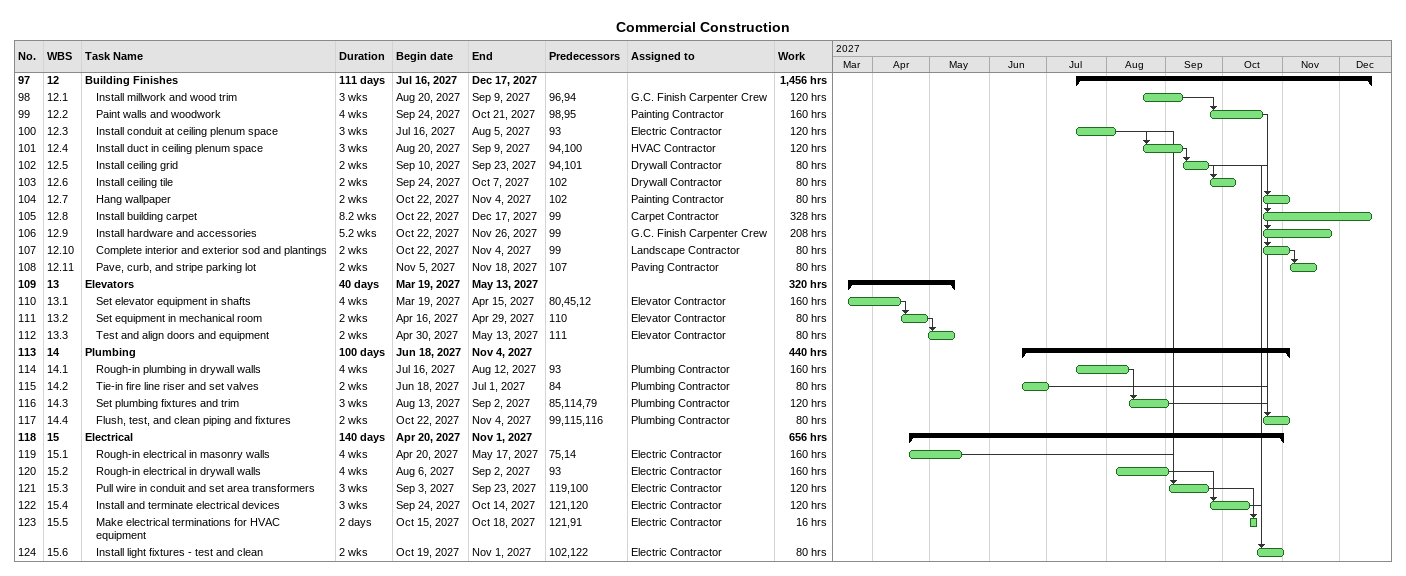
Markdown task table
Commercial Construction

| ID | WBS | Task | Duration | Start | Finish | Predecessors | Resources | Work (h) |
|---|---|---|---|---|---|---|---|---|
| 97 | 12 | **Building Finishes** | 111d | 2027-07-16 | 2027-12-17 |  |  | 1456 |
| 98 | 12.1 | Install millwork and wood trim | 3w | 2027-08-20 | 2027-09-09 | 96, 94 | G.C. Finish Carpenter Crew | 120 |
| 99 | 12.2 | Paint walls and woodwork | 4w | 2027-09-24 | 2027-10-21 | 98, 95 | Painting Contractor | 160 |
| 100 | 12.3 | Install conduit at ceiling plenum space | 3w | 2027-07-16 | 2027-08-05 | 93 | Electric Contractor | 120 |
| 101 | 12.4 | Install duct in ceiling plenum space | 3w | 2027-08-20 | 2027-09-09 | 94, 100 | HVAC Contractor | 120 |
| 102 | 12.5 | Install ceiling grid | 2w | 2027-09-10 | 2027-09-23 | 94, 101 | Drywall Contractor | 80 |
| 103 | 12.6 | Install ceiling tile | 2w | 2027-09-24 | 2027-10-07 | 102 | Drywall Contractor | 80 |
| 104 | 12.7 | Hang wallpaper | 2w | 2027-10-22 | 2027-11-04 | 102 | Painting Contractor | 80 |
| 105 | 12.8 | Install building carpet | 8.2w | 2027-10-22 | 2027-12-17 | 99 | Carpet Contractor | 328 |
| 106 | 12.9 | Install hardware and accessories | 5.2w | 2027-10-22 | 2027-11-26 | 99 | G.C. Finish Carpenter Crew | 208 |
| 107 | 12.10 | Complete interior and exterior sod and plantings | 2w | 2027-10-22 | 2027-11-04 | 99 | Landscape Contractor | 80 |
| 108 | 12.11 | Pave, curb, and stripe parking lot | 2w | 2027-11-05 | 2027-11-18 | 107 | Paving Contractor | 80 |
| 109 | 13 | **Elevators** | 40d | 2027-03-19 | 2027-05-13 |  |  | 320 |
| 110 | 13.1 | Set elevator equipment in shafts | 4w | 2027-03-19 | 2027-04-15 | 80, 45, 12 | Elevator Contractor | 160 |
| 111 | 13.2 | Set equipment in mechanical room | 2w | 2027-04-16 | 2027-04-29 | 110 | Elevator Contractor | 80 |
| 112 | 13.3 | Test and align doors and equipment | 2w | 2027-04-30 | 2027-05-13 | 111 | Elevator Contractor | 80 |
| 113 | 14 | **Plumbing** | 100d | 2027-06-18 | 2027-11-04 |  |  | 440 |
| 114 | 14.1 | Rough-in plumbing in drywall walls | 4w | 2027-07-16 | 2027-08-12 | 93 | Plumbing Contractor | 160 |
| 115 | 14.2 | Tie-in fire line riser and set valves | 2w | 2027-06-18 | 2027-07-01 | 84 | Plumbing Contractor | 80 |
| 116 | 14.3 | Set plumbing fixtures and trim | 3w | 2027-08-13 | 2027-09-02 | 85, 114, 79 | Plumbing Contractor | 120 |
| 117 | 14.4 | Flush, test, and clean piping and fixtures | 2w | 2027-10-22 | 2027-11-04 | 99, 115, 116 | Plumbing Contractor | 80 |
| 118 | 15 | **Electrical** | 140d | 2027-04-20 | 2027-11-01 |  |  | 656 |
| 119 | 15.1 | Rough-in electrical in masonry walls | 4w | 2027-04-20 | 2027-05-17 | 75, 14 | Electric Contractor | 160 |
| 120 | 15.2 | Rough-in electrical in drywall walls | 4w | 2027-08-06 | 2027-09-02 | 93 | Electric Contractor | 160 |
| 121 | 15.3 | Pull wire in conduit and set area transformers | 3w | 2027-09-03 | 2027-09-23 | 119, 100 | Electric Contractor | 120 |
| 122 | 15.4 | Install and terminate electrical devices | 3w | 2027-09-24 | 2027-10-14 | 121, 120 | Electric Contractor | 120 |
| 123 | 15.5 | Make electrical terminations for HVAC equipment | 2d | 2027-10-15 | 2027-10-18 | 121, 91 | Electric Contractor | 16 |
| 124 | 15.6 | Install light fixtures - test and clean | 2w | 2027-10-19 | 2027-11-01 | 102, 122 | Electric Contractor | 80 |
